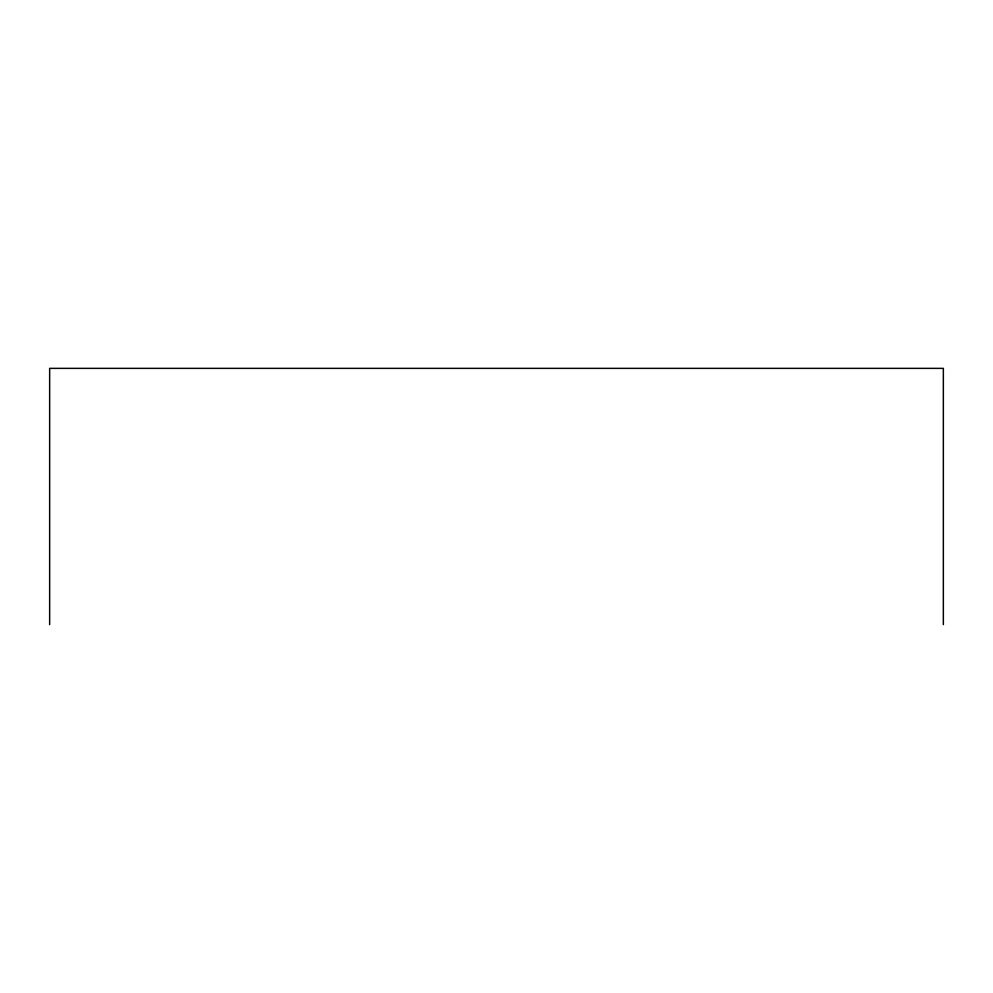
<?xml version="1.0" encoding="UTF-8"?>
<svg xmlns="http://www.w3.org/2000/svg" width="993" height="993" viewBox="0 0 993 993"><rect width="100%" height="100%" fill="white"/><g stroke="black" fill="none" stroke-linecap="round" stroke-linejoin="round"><path stroke-width="1.49" d="M943.35 624.634L943.35 368.366L49.65 368.366L49.65 624.634"/></g></svg>
